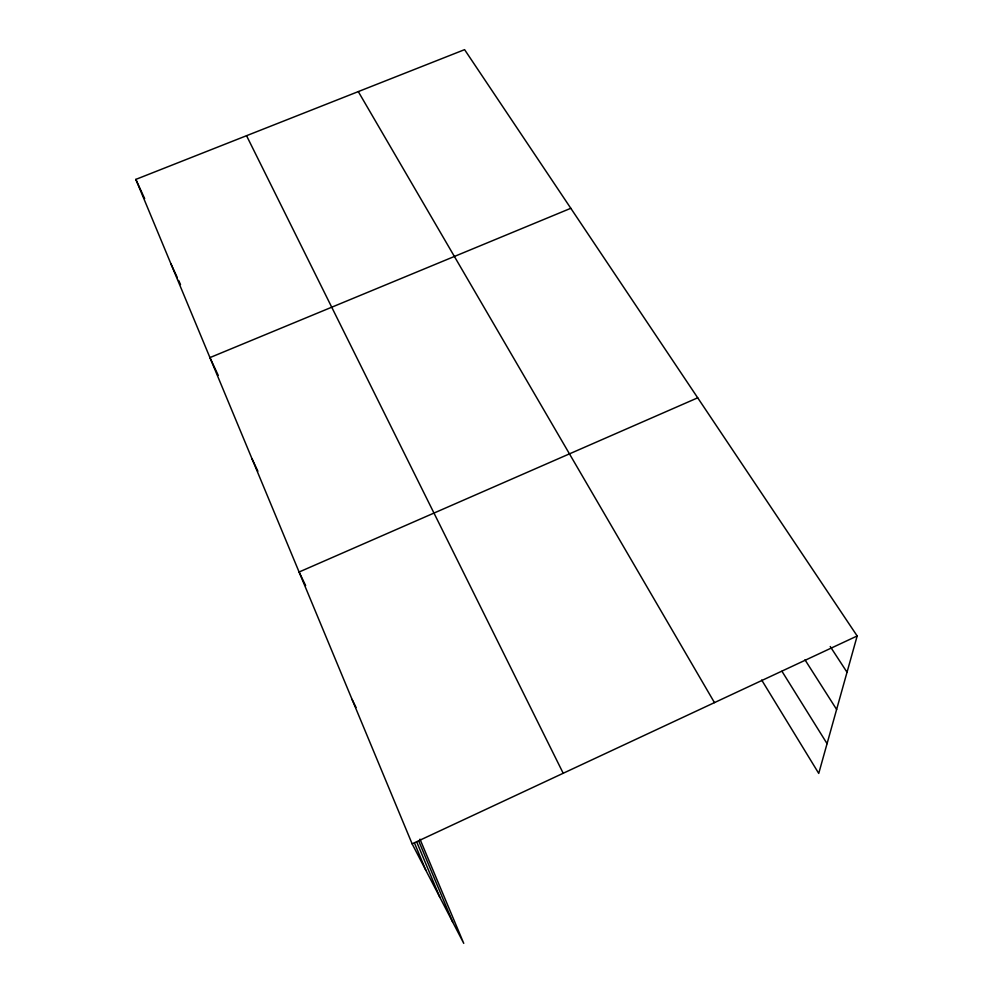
<?xml version="1.0" encoding="UTF-8"?>
<svg xmlns="http://www.w3.org/2000/svg" width="993" height="993" viewBox="0 0 993 993"><rect width="100%" height="100%" fill="white"/><g stroke="black" fill="none" stroke-linecap="round" stroke-linejoin="round"><path stroke-width="1.49" d="M419.977 839.172L463.743 943.35L412.12 843.827L135.83 179.398L464.587 49.65L857.17 635.967L818.741 773.41L761.693 680.056M412.12 843.827L857.17 635.967M697.707 397.821L299.092 572.018L305.633 585.572M570.814 208.294L209.933 357.604L218.212 375.317M830.235 646.53L847.029 672.236M804.988 659.824L836.627 709.474M781.963 671.28L827.07 743.658M358.299 91.604L714.463 702.622M246.549 135.706L563.205 773.262M352.068 699.395L356.053 707.463M252.036 458.828L257.882 471.203M170.97 263.902L177.337 277.668M178.616 280.411L180.515 284.544M135.83 179.398L144.655 198.612M418.674 840.897L452.647 921.951M416.626 841.741L439.837 897.262M414.515 843.107L425.836 870.253"/></g></svg>
